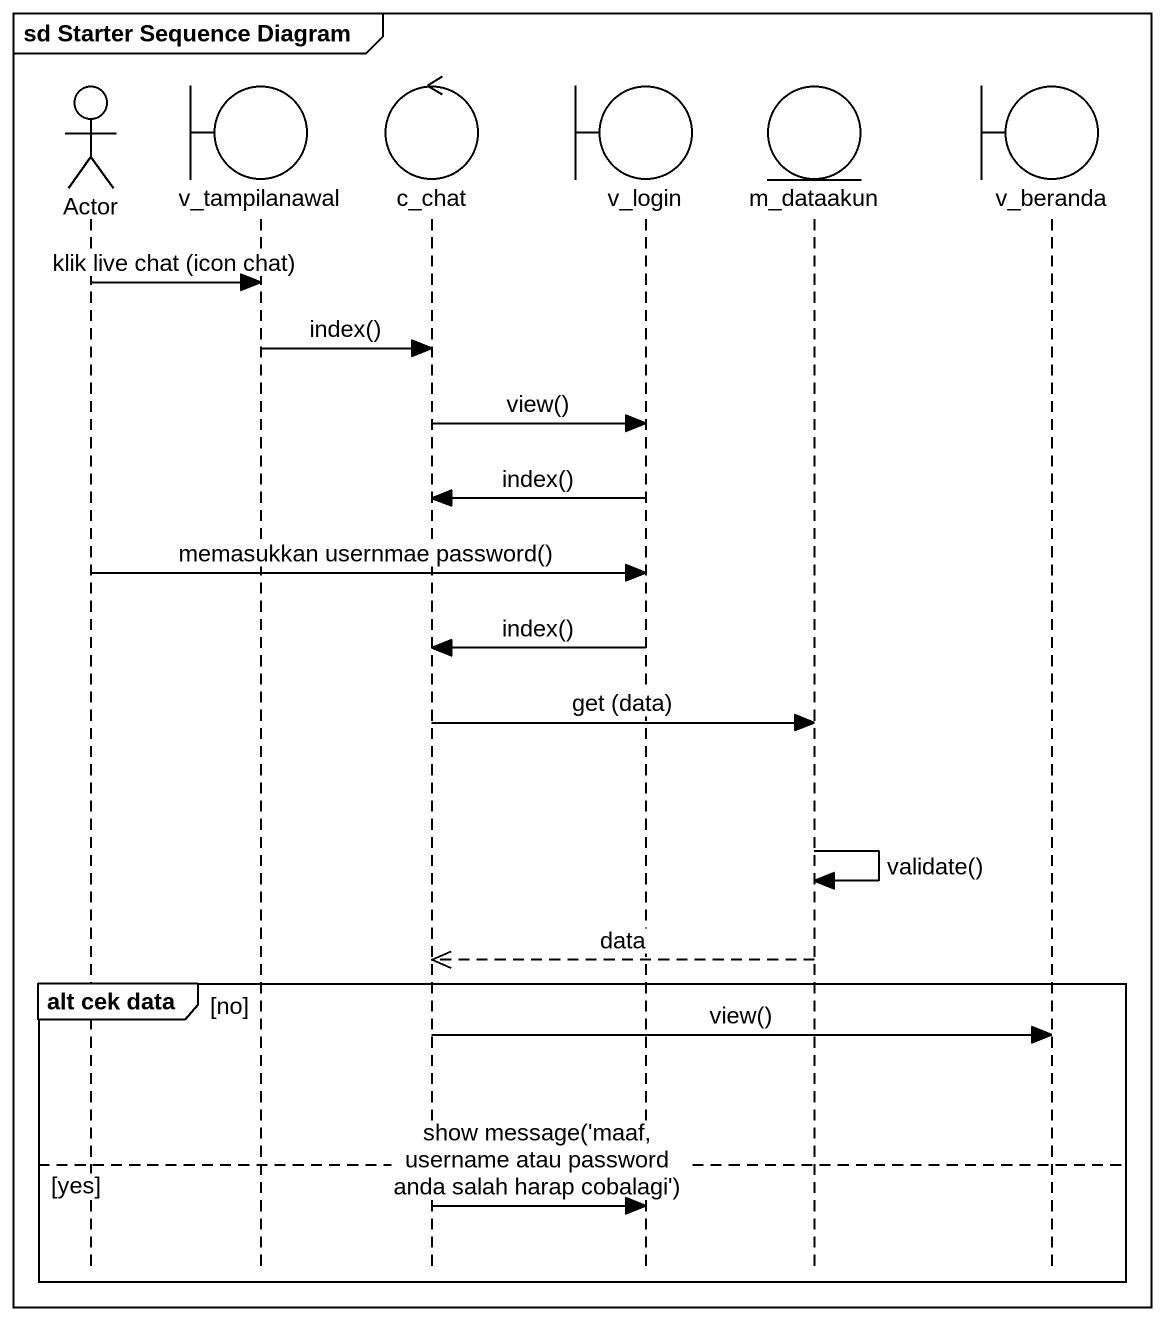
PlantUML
@startuml
mainframe sd Starter Sequence Diagram
hide footbox
actor "Actor" as Actor_
boundary v_tampilanawal
control c_chat
boundary v_login
entity m_dataakun
boundary v_beranda

Actor_ -> v_tampilanawal : klik live chat (icon chat)
v_tampilanawal -> c_chat : index()
c_chat -> v_login : view()
v_login -> c_chat : index()
Actor_ -> v_login : memasukkan usernmae password()
v_login -> c_chat : index()
c_chat -> m_dataakun : get (data)
m_dataakun -> m_dataakun : validate()
m_dataakun -->> c_chat : data
group alt cek data [no]
  c_chat -> v_beranda : view()
else yes
  c_chat -> v_login : show message('maaf, username atau password anda salah harap cobalagi')
end
@enduml
